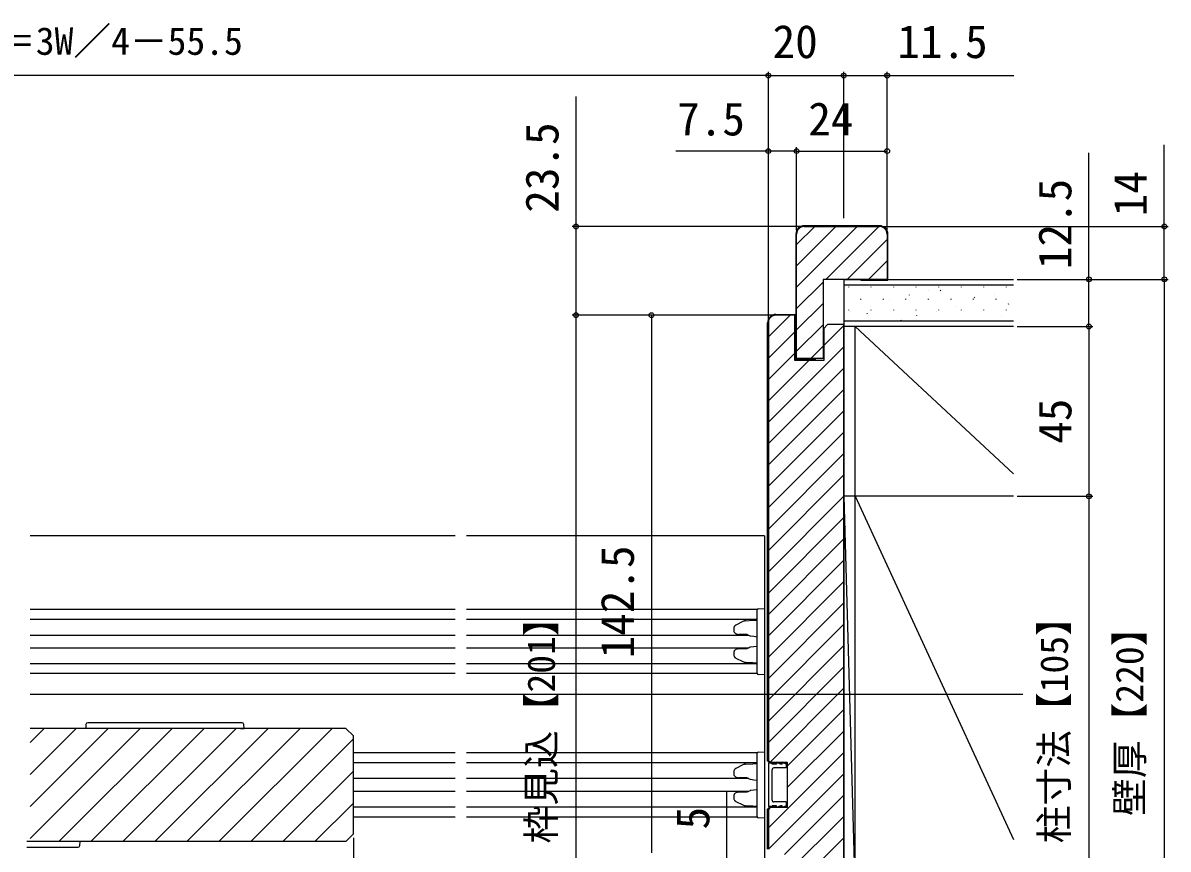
# Model space of a CAD drawing. Units: millimetres, scale not verified. Extents: x -525 to 525, y -783 to 779.
# Drawn here: x -113.2 to 190.5, y -252.6 to -33.6 of the extents above; entities that cross this region are included whole.
import ezdxf
from ezdxf.enums import TextEntityAlignment as Align

# ---------------------------------------------------------------- set-up
doc = ezdxf.new("R2010")
doc.units = ezdxf.units.MM
doc.header["$LTSCALE"] = 4
for name, color, linetype in [('0-5_YKK_12', 2, 'Continuous'), ('0-6_YKK_13', 4, 'Continuous'), ('0-8_YKK_D', 6, 'Continuous'), ('0-A_YSS_K', 3, 'Continuous'), ('0-B_YSS_KE', 3, 'Continuous')]:
    doc.layers.add(name, color=color, linetype=linetype)
doc.styles.add('ＭＳ ゴシック', font='')
doc.styles.get('ＭＳ ゴシック').set_extended_font_data('MS Gothic')

msp = doc.modelspace()

# ---------------------------------------------------------------- linework, layer by layer
at = {"layer": '0-5_YKK_12'}
for p, q in [((1.462, -169.579), (-111.241, -169.579)), ((83.5, -169.579), (4.462, -169.579)), ((83.5, -169.579), (83.5, -258.579)), ((1.462, -189.079), (-111.241, -189.079)), ((81.519, -189.079), (4.462, -189.079)), ((-111.241, -191.679), (1.462, -191.679)), ((4.462, -191.679), (81.5, -191.679)), ((-111.241, -195.879), (1.462, -195.879)), ((4.462, -195.879), (79.286, -195.879)), ((-111.241, -199.279), (1.462, -199.279)), ((4.462, -199.279), (79.286, -199.279)), ((1.462, -203.479), (-111.241, -203.479)), ((1.462, -206.079), (-111.241, -206.079)), ((81.5, -203.479), (4.462, -203.479)), ((81.519, -206.079), (4.462, -206.079)), ((152, -211.579), (-111.241, -211.579)), ((-27.5, -220.579), (-111.241, -220.579)), ((-111.241, -224.29), (-107.53, -220.579)), ((-111.241, -232.775), (-99.045, -220.579)), ((-111.241, -241.261), (-90.56, -220.579)), ((-111.241, -249.746), (-82.074, -220.579)), ((-103.589, -250.579), (-73.589, -220.579)), ((-95.104, -250.579), (-65.104, -220.579)), ((-86.618, -250.579), (-56.618, -220.579)), ((-78.133, -250.579), (-48.133, -220.579)), ((-69.648, -250.579), (-39.648, -220.579)), ((-61.163, -250.579), (-31.163, -220.579)), ((-27.5, -220.579), (-25.5, -222.579)), ((-52.677, -250.579), (-25.5, -223.401)), ((-25.5, -248.579), (-25.5, -222.579)), ((1.462, -227.079), (-25.5, -227.079)), ((81.519, -227.079), (4.462, -227.079)), ((1.462, -229.679), (-25.5, -229.679)), ((81.5, -229.679), (4.462, -229.679)), ((-44.192, -250.579), (-25.5, -231.887)), ((1.462, -233.879), (-25.5, -233.879)), ((79.286, -233.879), (4.462, -233.879)), ((1.462, -237.279), (-25.5, -237.279)), ((79.286, -237.279), (4.462, -237.279)), ((-35.707, -250.579), (-25.5, -240.372)), ((1.462, -241.479), (-25.5, -241.479)), ((81.5, -241.479), (4.462, -241.479)), ((1.462, -244.079), (-25.5, -244.079)), ((81.519, -244.079), (4.462, -244.079)), ((-27.5, -250.579), (-25.5, -248.579)), ((-27.5, -250.579), (-112.074, -250.579))]:
    msp.add_line(p, q, dxfattribs=at)
at = {"layer": '0-6_YKK_13'}
for p, q in [((81.5, -189.882), (81.5, -189.183)), ((81.5, -205.276), (81.5, -189.882)), ((75.338, -194.04), (75.338, -194.676)), ((77.755, -192.267), (75.92, -193.203)), ((78.543, -192.06), (80.37, -191.948)), ((80.37, -191.948), (81.5, -191.879)), ((78.873, -195.733), (76.648, -195.694)), ((76.648, -199.463), (78.871, -199.425)), ((75.338, -200.481), (75.338, -201.117)), ((75.92, -201.954), (77.755, -202.89)), ((80.37, -203.21), (78.543, -203.098)), ((81.5, -203.279), (80.37, -203.21)), ((81.5, -205.974), (81.5, -205.276)), ((83.5, -206.379), (81.782, -206.274)), ((83.5, -205.381), (83.5, -206.379)), ((-96.437, -219.548), (-96.5, -220.579)), ((-55.062, -219.079), (-95.938, -219.079)), ((-55.498, -220.579), (-54.5, -220.579)), ((-54.5, -220.579), (-54.563, -219.548)), ((81.5, -227.882), (81.5, -227.183)), ((77.755, -230.267), (75.92, -231.203)), ((78.543, -230.06), (80.37, -229.948)), ((80.37, -229.948), (81.5, -229.879)), ((81.5, -243.276), (81.5, -227.882)), ((84.5, -229.829), (84.5, -241.329)), ((85.5, -229.829), (84.5, -229.829)), ((85.5, -230.079), (85.5, -229.829)), ((86.7, -230.079), (85.5, -230.079)), ((87.7, -230.079), (86.7, -229.579)), ((86.7, -230.079), (86.7, -229.579)), ((88.2, -230.079), (87.7, -230.079)), ((89.2, -230.079), (88.2, -229.579)), ((88.2, -230.079), (88.2, -229.579)), ((89.2, -230.079), (89.2, -231.079)), ((75.338, -232.04), (75.338, -232.676)), ((78.873, -233.733), (76.648, -233.694)), ((85.5, -239.579), (85.5, -231.579)), ((89.2, -231.079), (86, -231.079)), ((75.338, -238.481), (75.338, -239.117)), ((76.648, -237.463), (78.871, -237.425)), ((75.92, -239.954), (77.755, -240.89)), ((80.37, -241.21), (78.543, -241.098)), ((81.5, -241.279), (80.37, -241.21)), ((85.5, -241.329), (84.5, -241.329)), ((85.5, -241.329), (85.5, -241.079)), ((86.7, -241.079), (85.5, -241.079)), ((89.2, -240.079), (86, -240.079)), ((86.7, -241.579), (86.7, -241.079)), ((87.7, -241.079), (86.7, -241.579)), ((88.2, -241.079), (87.7, -241.079)), ((88.2, -241.579), (88.2, -241.079)), ((89.2, -241.079), (88.2, -241.579)), ((89.2, -240.079), (89.2, -241.079)), ((81.5, -243.974), (81.5, -243.276)), ((83.5, -244.379), (81.782, -244.274)), ((83.5, -243.381), (83.5, -244.379)), ((-98.063, -251.609), (-98, -250.579)), ((-112.074, -252.079), (-98.562, -252.079))]:
    msp.add_line(p, q, dxfattribs=at)
for points in [[(81.782, -188.884), (83.5, -188.779), (83.5, -189.777), (83.5, -192.086), (83.5, -203.072), (83.5, -205.381)], [(75.92, -193.203), (75.821, -193.258), (75.727, -193.323), (75.638, -193.398), (75.556, -193.482), (75.483, -193.577), (75.422, -193.682), (75.376, -193.796), (75.347, -193.916), (75.338, -194.04)], [(78.543, -192.06), (78.382, -192.075), (78.221, -192.104), (78.063, -192.145), (77.907, -192.199), (77.755, -192.267)], [(75.338, -194.676), (75.35, -194.817), (75.387, -194.952), (75.445, -195.078), (75.521, -195.193), (75.609, -195.294), (75.708, -195.382), (75.815, -195.457), (75.926, -195.521), (76.042, -195.573), (76.16, -195.616), (76.281, -195.649), (76.402, -195.673), (76.525, -195.688), (76.648, -195.694)], [(78.863, -195.73), (79.063, -195.793), (79.261, -195.868), (79.455, -195.955), (79.645, -196.053)], [(79.759, -196.09), (80.629, -196.189), (81.499, -196.295)], [(76.648, -199.463), (76.516, -199.471), (76.384, -199.488), (76.253, -199.516), (76.124, -199.554), (75.997, -199.603), (75.874, -199.665), (75.757, -199.74), (75.647, -199.828), (75.547, -199.932), (75.461, -200.052), (75.395, -200.185), (75.352, -200.33), (75.338, -200.481)], [(79.645, -199.104), (79.455, -199.203), (79.261, -199.289), (79.063, -199.364), (78.863, -199.427)], [(81.5, -198.863), (80.63, -198.968), (79.759, -199.066)], [(75.338, -201.117), (75.347, -201.241), (75.376, -201.361), (75.422, -201.475), (75.483, -201.58), (75.556, -201.675), (75.637, -201.76), (75.727, -201.834), (75.821, -201.899), (75.92, -201.954)], [(77.755, -202.89), (77.907, -202.959), (78.063, -203.013), (78.221, -203.054), (78.382, -203.082), (78.543, -203.098)], [(81.782, -226.884), (83.5, -226.779), (83.5, -227.777), (83.5, -230.086), (83.5, -241.072), (83.5, -243.381)], [(78.543, -230.06), (78.382, -230.075), (78.221, -230.104), (78.063, -230.145), (77.907, -230.199), (77.755, -230.267)], [(75.92, -231.203), (75.821, -231.258), (75.727, -231.323), (75.638, -231.398), (75.556, -231.482), (75.483, -231.577), (75.422, -231.682), (75.376, -231.796), (75.347, -231.916), (75.338, -232.04)], [(75.338, -232.676), (75.35, -232.817), (75.387, -232.952), (75.445, -233.078), (75.521, -233.193), (75.609, -233.294), (75.708, -233.382), (75.815, -233.457), (75.926, -233.521), (76.042, -233.573), (76.16, -233.616), (76.281, -233.649), (76.402, -233.673), (76.525, -233.688), (76.648, -233.694)], [(78.863, -233.73), (79.063, -233.793), (79.261, -233.868), (79.455, -233.955), (79.645, -234.053)], [(79.759, -234.09), (80.629, -234.189), (81.499, -234.295)], [(76.648, -237.463), (76.516, -237.471), (76.384, -237.488), (76.253, -237.516), (76.124, -237.554), (75.997, -237.603), (75.874, -237.665), (75.757, -237.74), (75.647, -237.828), (75.547, -237.932), (75.461, -238.052), (75.395, -238.185), (75.352, -238.33), (75.338, -238.481)], [(75.338, -239.117), (75.347, -239.241), (75.376, -239.361), (75.422, -239.475), (75.483, -239.58), (75.556, -239.675), (75.637, -239.76), (75.727, -239.834), (75.821, -239.899), (75.92, -239.954)], [(79.645, -237.104), (79.455, -237.203), (79.261, -237.289), (79.063, -237.364), (78.863, -237.427)], [(81.5, -236.863), (80.63, -236.968), (79.759, -237.066)], [(77.755, -240.89), (77.907, -240.959), (78.063, -241.013), (78.221, -241.054), (78.382, -241.082), (78.543, -241.098)]]:
    msp.add_lwpolyline(points, dxfattribs=at)
for centre, radius, start, end in [((81.8, -189.183), 0.3, 93.5, 180), ((79.792, -195.792), 0.3, 240.72272, 263.63084), ((79.792, -199.366), 0.3, 96.36916, 119.27728), ((81.8, -205.974), 0.3, 180, 266.5), ((-95.938, -219.579), 0.5, 90, 176.5), ((-55.062, -219.579), 0.5, 3.5, 90), ((81.8, -227.183), 0.3, 93.5, 180), ((86, -231.579), 0.5, 90, 180), ((79.792, -233.792), 0.3, 240.72272, 263.63084), ((79.792, -237.366), 0.3, 96.36916, 119.27728), ((86, -239.579), 0.5, 180, 270), ((81.8, -243.974), 0.3, 180, 266.5), ((-98.562, -251.579), 0.5, 270, 356.5)]:
    msp.add_arc(centre, radius, start, end, dxfattribs=at)
at = {"layer": '0-8_YKK_D'}
for p, q in [((84.5, -47.578), (-251.997, -47.578)), ((84.5, -85.379), (84.5, -46.578)), ((84.5, -85.379), (84.5, -46.578)), ((84.5, -47.578), (104.496, -47.578)), ((104.496, -85.379), (104.496, -46.578)), ((104.496, -85.379), (104.496, -46.578)), ((116, -85.379), (116, -46.578)), ((84.5, -112.079), (84.5, -66.579)), ((92, -88.579), (92, -66.579)), ((92, -88.579), (92, -66.579)), ((116, -88.579), (116, -66.579)), ((92, -67.579), (116, -67.579)), ((93, -87.579), (32.5, -87.579)), ((115, -87.579), (190.498, -87.579)), ((150.5, -101.579), (190.498, -101.579)), ((150.5, -101.579), (190.498, -101.579)), ((150.5, -101.579), (170.498, -101.579)), ((189.498, -101.579), (189.498, -321.579)), ((85.5, -111.079), (32.5, -111.079)), ((85.5, -111.079), (32.5, -111.079)), ((33.5, -312.079), (33.5, -111.079)), ((82.3, -111.079), (52.5, -111.079)), ((53.5, -111.079), (53.5, -253.579)), ((150.5, -114.079), (170.498, -114.079)), ((150.5, -114.079), (170.498, -114.079)), ((169.498, -114.079), (169.498, -159.079)), ((150.5, -159.079), (170.498, -159.079)), ((150.5, -159.079), (170.498, -159.079)), ((169.498, -159.079), (169.498, -264.079)), ((-25.5, -249.579), (-25.5, -333.079)), ((-25.5, -249.579), (-25.5, -390.083))]:
    msp.add_line(p, q, dxfattribs=at)
for points in [[(104.496, -47.578), (116, -47.578), (149.55, -47.578)], [(33.5, -111.079), (33.5, -87.579), (33.5, -53.074)], [(189.498, -101.579), (189.498, -87.579), (189.498, -65.961)], [(92, -67.579), (84.5, -67.579), (59.995, -67.579)], [(169.498, -114.079), (169.498, -101.579), (169.498, -68.029)], [(73.5, -258.579), (73.5, -253.579), (73.5, -237.524)]]:
    msp.add_lwpolyline(points, dxfattribs=at)
for centre in [(84.5, -47.578), (84.5, -47.578), (104.496, -47.578), (104.496, -47.578), (116, -47.578), (84.5, -67.579), (92, -67.579), (92, -67.579), (116, -67.579), (33.5, -87.579), (189.498, -87.579), (169.498, -101.579), (189.498, -101.579), (189.498, -101.579), (33.5, -111.079), (33.5, -111.079), (53.5, -111.079), (169.498, -114.079), (169.498, -114.079), (169.498, -159.079), (169.498, -159.079)]:
    msp.add_circle(centre, 0.637, dxfattribs=at)
at = {"layer": '0-A_YSS_K'}
for p, q in [((92, -92.362), (96.784, -87.579)), ((92, -98.019), (102.44, -87.579)), ((92, -103.676), (108.097, -87.579)), ((99.754, -101.579), (113.754, -87.579)), ((105.411, -101.579), (116, -90.99)), ((111.068, -101.579), (116, -96.647)), ((92, -109.333), (99, -102.333)), ((104.5, -101.579), (104.5, -321.579)), ((104.5, -101.579), (149.5, -101.579)), ((149.5, -103.079), (104.5, -103.079)), ((105.711, -103.554), (105.711, -103.654)), ((111.691, -103.554), (111.691, -103.654)), ((117.671, -103.554), (117.671, -103.654)), ((121.818, -105.713), (121.824, -105.732)), ((123.651, -103.554), (123.651, -103.654)), ((127.042, -104.421), (127.049, -104.44)), ((129.631, -103.554), (129.631, -103.654)), ((130.091, -104.475), (130.201, -104.642)), ((135.611, -103.554), (135.611, -103.654)), ((139.097, -106.244), (139.208, -106.411)), ((141.591, -103.554), (141.591, -103.654)), ((144.491, -105.559), (144.498, -105.578)), ((147.571, -103.554), (147.571, -103.654)), ((92, -114.99), (99, -107.99)), ((108.941, -106.784), (108.941, -106.884)), ((111.569, -108.862), (111.576, -108.881)), ((114.921, -106.784), (114.921, -106.884)), ((116.56, -106.91), (116.567, -106.929)), ((120.901, -106.784), (120.901, -106.884)), ((126.881, -106.784), (126.881, -106.884)), ((132.861, -106.784), (132.861, -106.884)), ((134.243, -108.709), (134.249, -108.728)), ((138.841, -106.784), (138.841, -106.884)), ((139.233, -106.757), (139.24, -106.776)), ((144.821, -106.784), (144.821, -106.884)), ((148.104, -108.013), (148.214, -108.179)), ((84.5, -116.833), (90.254, -111.079)), ((105.711, -109.634), (105.711, -109.734)), ((106.345, -110.154), (106.352, -110.173)), ((110.6, -110.542), (110.71, -110.709)), ((111.691, -109.634), (111.691, -109.734)), ((117.671, -109.634), (117.671, -109.734)), ((119.606, -112.311), (119.717, -112.478)), ((123.651, -109.634), (123.651, -109.734)), ((123.76, -111.199), (123.767, -111.218)), ((129.018, -110.001), (129.025, -110.02)), ((129.631, -109.634), (129.631, -109.734)), ((135.611, -109.634), (135.611, -109.734)), ((141.591, -109.634), (141.591, -109.734)), ((146.434, -111.046), (146.44, -111.064)), ((147.571, -109.634), (147.571, -109.734)), ((92, -120.647), (99, -113.647)), ((99.2, -119.103), (104.5, -113.803)), ((104.5, -112.579), (149.5, -112.579)), ((149.5, -114.079), (104.5, -114.079)), ((107.5, -309.079), (107.5, -114.079)), ((107.5, -114.079), (149.5, -153.079)), ((84.5, -122.49), (91.5, -115.49)), ((84.5, -139.46), (104.5, -119.46)), ((84.5, -128.147), (91.5, -121.147)), ((95.725, -122.579), (99, -119.303)), ((84.5, -133.803), (95.225, -123.079)), ((84.5, -145.117), (104.5, -125.117)), ((84.5, -150.774), (104.5, -130.774)), ((84.5, -156.431), (104.5, -136.431)), ((84.5, -162.088), (104.5, -142.088)), ((84.5, -167.745), (104.5, -147.745)), ((84.5, -173.401), (104.5, -153.401)), ((84.5, -179.058), (104.5, -159.058)), ((104.5, -159.079), (107.5, -264.079)), ((107.5, -159.079), (104.5, -159.079)), ((107.5, -159.079), (149.5, -250.079)), ((149.5, -159.079), (107.5, -159.079)), ((84.5, -184.715), (104.5, -164.715)), ((84.5, -190.372), (104.5, -170.372)), ((84.5, -196.029), (104.5, -176.029)), ((84.5, -201.686), (104.5, -181.686)), ((84.5, -207.343), (104.5, -187.343)), ((84.5, -212.999), (104.5, -192.999)), ((84.5, -218.656), (104.5, -198.656)), ((84.5, -224.313), (104.5, -204.313)), ((84.946, -229.524), (104.5, -209.97)), ((89.5, -230.627), (104.5, -215.627)), ((89.5, -236.284), (104.5, -221.284)), ((84.5, -246.941), (104.5, -226.941)), ((84.5, -252.597), (104.5, -232.597)), ((88.743, -254.012), (104.5, -238.254)), ((89.5, -258.911), (104.5, -243.911)), ((89.5, -264.568), (104.5, -249.568))]:
    msp.add_line(p, q, dxfattribs=at)
at = {"layer": '0-B_YSS_KE'}
for p, q in [((114, -87.379), (94, -87.379)), ((94, -87.579), (114, -87.579))]:
    msp.add_line(p, q, dxfattribs=at)
for points in [[(91.8, -89.579), (91.8, -122.779), (97, -122.779), (97, -122.579)], [(99, -122.579), (92, -122.579), (92, -89.579)], [(116, -89.579), (116, -101.579), (99, -101.579), (99, -122.579)], [(109, -101.579), (109, -101.779), (116.2, -101.779), (116.2, -89.579)], [(86.5, -110.879), (91.7, -110.879), (91.7, -117.879), (91.5, -117.879)], [(104.5, -309.579), (104.5, -113.579), (100.2, -113.579), (99.2, -114.579), (99.2, -123.079), (91.5, -123.079), (91.5, -118.079), (91.5, -111.079), (86.5, -111.079)], [(89.5, -230.779), (89.3, -230.779), (89.3, -229.779), (84.917, -229.779), (84.3, -229.162), (84.3, -113.079)], [(84.5, -113.079), (84.5, -229.079), (85, -229.579), (89.5, -229.579), (89.5, -230.579), (89.5, -240.579), (89.5, -241.579), (85, -241.579), (84.5, -242.079), (84.5, -252.579)], [(84.3, -252.579), (84.3, -241.996), (84.917, -241.379), (89.3, -241.379), (89.3, -240.379), (89.5, -240.379)]]:
    msp.add_lwpolyline(points, dxfattribs=at)
for centre, radius, start, end in [((94, -89.579), 2.2, 90, 180), ((94, -89.579), 2, 90, 180), ((114, -89.579), 2.2, 360, 90), ((114, -89.579), 2, 0, 90), ((86.5, -113.079), 2.2, 90.00001, 179.99999), ((86.5, -113.079), 2, 90.00001, 179.99999)]:
    msp.add_arc(centre, radius, start, end, dxfattribs=at)

# ---------------------------------------------------------------- texts
at = {"layer": '0-8_YKK_D', "style": 'ＭＳ ゴシック'}
for s, height, p in [('有効開口＝3W／4－55.5', 7.331, (-159.743, -44.271)), ('20', 8.798, (85.634, -45.578)), ('11.5', 8.798, (118.709, -45.578)), ('7.5', 8.798, (60.336, -66.079)), ('24', 8.798, (95.102, -66.079))]:
    msp.add_text(s, height=height, dxfattribs=at).set_placement(p, align=Align.BOTTOM_LEFT)
for s, height, p in [('23.5', 8.798, (31.5, -83.915)), ('12.5', 8.798, (167.498, -98.87)), ('14', 8.798, (187.498, -84.87)), ('45', 8.798, (167.498, -145.17)), ('142.5', 8.798, (51.5, -202.033)), ('枠見込【201】', 7.331, (30.136, -251.096)), ('柱寸法【105】', 7.331, (166.134, -251.039)), ('壁厚【220】', 7.331, (186.134, -243.795)), ('5', 8.798, (71.5, -247.365))]:
    msp.add_text(s, height=height, rotation=90, dxfattribs=at).set_placement(p, align=Align.BOTTOM_LEFT)

doc.saveas('drawing.dxf')
